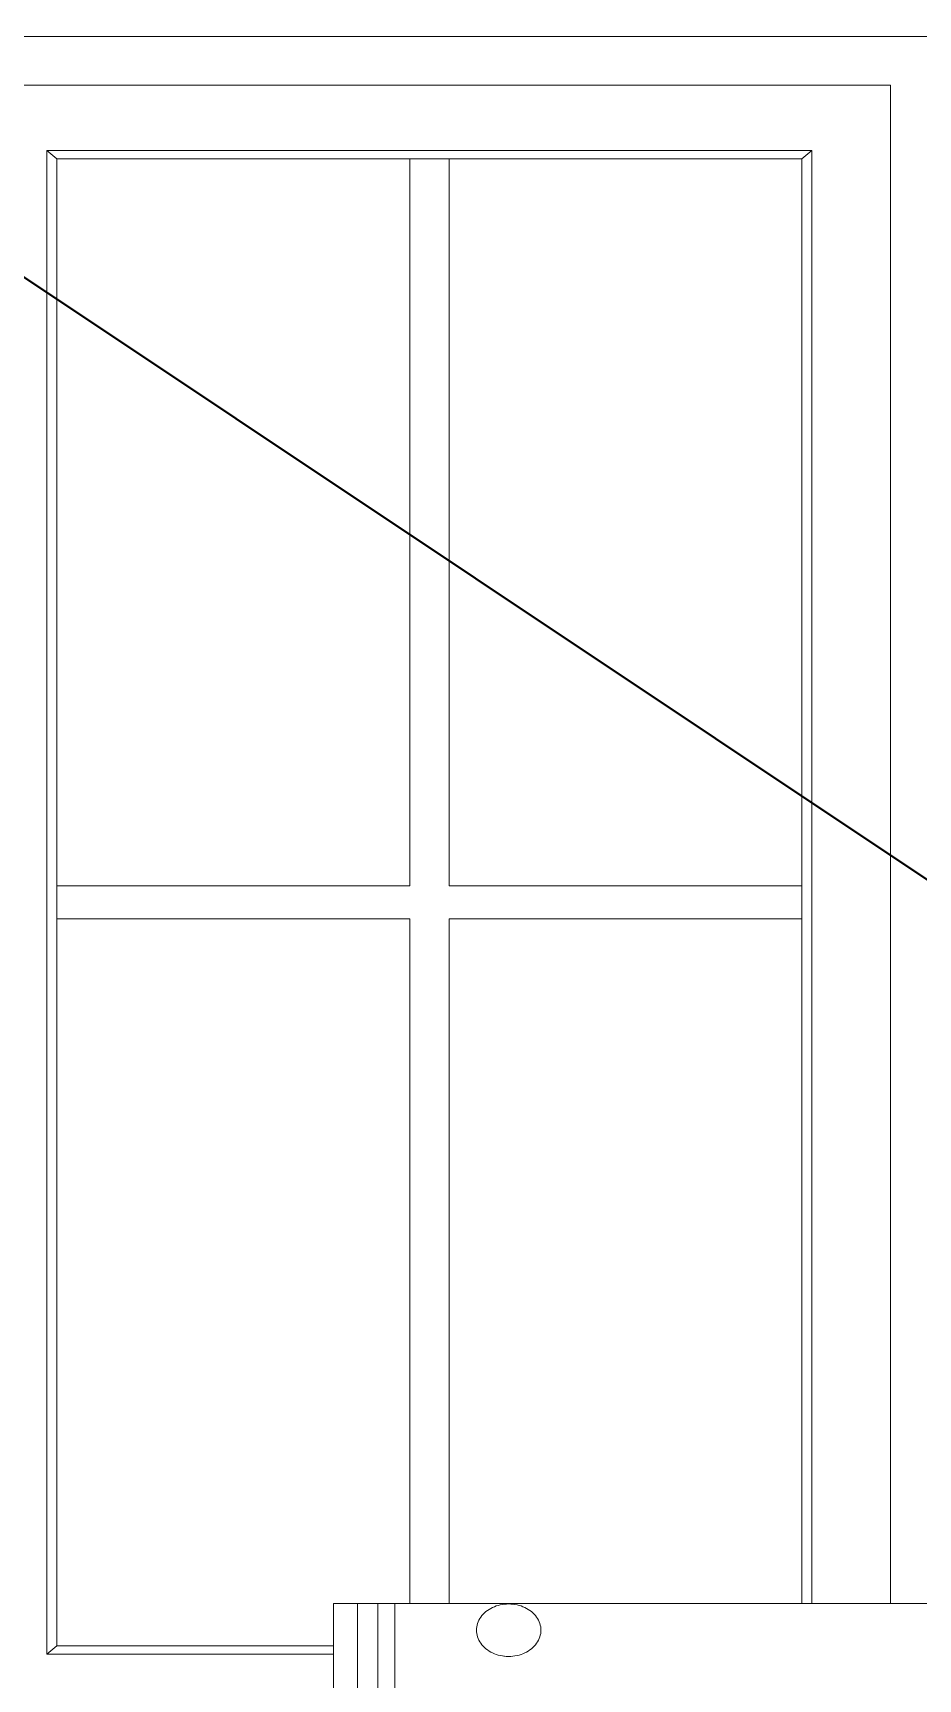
# Model space of a CAD drawing. Header units: inches. Extents: x 141029 to 151573, y -22384 to -18036.
# Drawn here: x 144584.1 to 144611.5, y -20345.4 to -20294.5 of the extents above; entities that cross this region are included whole.
import ezdxf

# ---------------------------------------------------------------- set-up
doc = ezdxf.new("R2010")
doc.units = ezdxf.units.IN
doc.header["$LTSCALE"] = 0.5
doc.header["$MEASUREMENT"] = 0
doc.layers.add('wall', color=1, linetype='Continuous', lineweight=40)
doc.layers.add('window', color=4, linetype='Continuous', lineweight=13)

msp = doc.modelspace()

# ---------------------------------------------------------------- linework, layer by layer
at = {"layer": 'wall'}
msp.add_line((141502.313, -18246.242), (147362.44, -22155.74), dxfattribs=at)
at = {"layer": 'window'}
for p, q in [((144552.127, -20294.61), (144648.127, -20294.61)), ((144553.627, -20296.11), (144610.627, -20296.11)), ((144610.627, -20296.11), (144610.627, -20343.023)), ((144584.561, -20344.587), (144584.561, -20298.133)), ((144584.561, -20298.133), (144608.193, -20298.133)), ((144584.865, -20298.386), (144584.561, -20298.133)), ((144607.889, -20298.386), (144608.193, -20298.133)), ((144608.193, -20298.133), (144608.193, -20343.023)), ((144584.865, -20344.334), (144584.865, -20298.386)), ((144607.889, -20298.386), (144584.865, -20298.386)), ((144595.769, -20298.386), (144595.769, -20320.854)), ((144596.985, -20298.386), (144596.985, -20320.854)), ((144607.889, -20298.386), (144607.889, -20343.023)), ((144584.865, -20320.854), (144595.769, -20320.854)), ((144596.985, -20320.854), (144607.889, -20320.854)), ((144584.865, -20321.866), (144595.769, -20321.866)), ((144595.769, -20321.866), (144595.769, -20343.023)), ((144596.985, -20321.866), (144607.889, -20321.866)), ((144596.985, -20321.866), (144596.985, -20343.023)), ((144593.415, -20343.023), (144594.159, -20343.023)), ((144593.415, -20346.092), (144593.415, -20343.023)), ((144594.159, -20375.03), (144594.159, -20343.023)), ((144594.159, -20343.023), (144594.788, -20343.023)), ((144594.788, -20343.023), (144594.788, -20375.03)), ((144595.313, -20343.023), (144594.788, -20343.023)), ((144595.313, -20343.023), (144595.313, -20375.03)), ((144595.313, -20343.023), (144636.31, -20343.023)), ((144597.964, -20343.441), (144597.934, -20343.487)), ((144597.999, -20343.396), (144597.964, -20343.441)), ((144598.037, -20343.352), (144597.999, -20343.396)), ((144598.078, -20343.311), (144598.037, -20343.352)), ((144598.123, -20343.273), (144598.078, -20343.311)), ((144598.17, -20343.236), (144598.123, -20343.273)), ((144598.221, -20343.203), (144598.17, -20343.236)), ((144598.274, -20343.172), (144598.221, -20343.203)), ((144598.329, -20343.144), (144598.274, -20343.172)), ((144598.387, -20343.119), (144598.329, -20343.144)), ((144598.446, -20343.097), (144598.387, -20343.119)), ((144598.507, -20343.078), (144598.446, -20343.097)), ((144598.569, -20343.063), (144598.507, -20343.078)), ((144598.633, -20343.051), (144598.569, -20343.063)), ((144598.697, -20343.042), (144598.633, -20343.051)), ((144598.697, -20343.042), (144598.68, -20343.042)), ((144598.745, -20343.037), (144598.697, -20343.042)), ((144598.762, -20343.037), (144598.745, -20343.037)), ((144598.81, -20343.035), (144598.762, -20343.037)), ((144598.827, -20343.035), (144598.81, -20343.035)), ((144598.893, -20343.037), (144598.827, -20343.035)), ((144598.958, -20343.042), (144598.893, -20343.037)), ((144599.022, -20343.051), (144598.958, -20343.042)), ((144599.085, -20343.063), (144599.022, -20343.051)), ((144599.148, -20343.078), (144599.085, -20343.063)), ((144599.209, -20343.097), (144599.148, -20343.078)), ((144599.268, -20343.119), (144599.209, -20343.097)), ((144599.326, -20343.144), (144599.268, -20343.119)), ((144599.381, -20343.172), (144599.326, -20343.144)), ((144599.434, -20343.203), (144599.381, -20343.172)), ((144599.485, -20343.236), (144599.434, -20343.203)), ((144599.532, -20343.273), (144599.485, -20343.236)), ((144599.577, -20343.311), (144599.532, -20343.273)), ((144599.618, -20343.352), (144599.577, -20343.311)), ((144599.656, -20343.396), (144599.618, -20343.352)), ((144599.691, -20343.441), (144599.656, -20343.396)), ((144599.721, -20343.487), (144599.691, -20343.441)), ((144597.833, -20343.793), (144597.831, -20343.846)), ((144597.831, -20343.846), (144597.833, -20343.899)), ((144597.839, -20343.74), (144597.833, -20343.793)), ((144597.833, -20343.899), (144597.839, -20343.952)), ((144597.85, -20343.688), (144597.839, -20343.74)), ((144597.839, -20343.952), (144597.85, -20344.004)), ((144597.865, -20343.636), (144597.85, -20343.688)), ((144597.884, -20343.585), (144597.865, -20343.636)), ((144597.907, -20343.536), (144597.884, -20343.585)), ((144597.934, -20343.487), (144597.907, -20343.536)), ((144599.748, -20343.536), (144599.721, -20343.487)), ((144599.771, -20343.585), (144599.748, -20343.536)), ((144599.79, -20343.636), (144599.771, -20343.585)), ((144599.805, -20343.688), (144599.79, -20343.636)), ((144599.816, -20343.74), (144599.805, -20343.688)), ((144599.805, -20344.004), (144599.816, -20343.952)), ((144599.822, -20343.793), (144599.816, -20343.74)), ((144599.816, -20343.952), (144599.822, -20343.899)), ((144599.824, -20343.846), (144599.822, -20343.793)), ((144599.822, -20343.899), (144599.824, -20343.846)), ((144584.561, -20344.587), (144584.865, -20344.334)), ((144593.415, -20344.334), (144584.865, -20344.334)), ((144597.85, -20344.004), (144597.865, -20344.056)), ((144597.865, -20344.056), (144597.884, -20344.107)), ((144597.884, -20344.107), (144597.907, -20344.156)), ((144597.907, -20344.156), (144597.934, -20344.205)), ((144597.934, -20344.205), (144597.964, -20344.251)), ((144597.964, -20344.251), (144597.999, -20344.297)), ((144597.999, -20344.297), (144598.037, -20344.34)), ((144598.037, -20344.34), (144598.078, -20344.381)), ((144598.078, -20344.381), (144598.123, -20344.419)), ((144598.123, -20344.419), (144598.17, -20344.456)), ((144598.17, -20344.456), (144598.221, -20344.489)), ((144598.221, -20344.489), (144598.274, -20344.52)), ((144599.381, -20344.52), (144599.434, -20344.489)), ((144599.434, -20344.489), (144599.485, -20344.456)), ((144599.485, -20344.456), (144599.532, -20344.419)), ((144599.532, -20344.419), (144599.577, -20344.381)), ((144599.577, -20344.381), (144599.618, -20344.34)), ((144599.618, -20344.34), (144599.656, -20344.297)), ((144599.656, -20344.297), (144599.691, -20344.251)), ((144599.691, -20344.251), (144599.721, -20344.205)), ((144599.721, -20344.205), (144599.748, -20344.156)), ((144599.748, -20344.156), (144599.771, -20344.107)), ((144599.771, -20344.107), (144599.79, -20344.056)), ((144599.79, -20344.056), (144599.805, -20344.004)), ((144593.415, -20344.587), (144584.561, -20344.587)), ((144598.274, -20344.52), (144598.303, -20344.536)), ((144598.303, -20344.536), (144598.329, -20344.548)), ((144598.329, -20344.548), (144598.387, -20344.573)), ((144598.387, -20344.573), (144598.446, -20344.595)), ((144598.446, -20344.595), (144598.507, -20344.614)), ((144598.507, -20344.614), (144598.569, -20344.629)), ((144598.569, -20344.629), (144598.633, -20344.641)), ((144598.633, -20344.641), (144598.697, -20344.65)), ((144598.697, -20344.65), (144598.68, -20344.65)), ((144598.697, -20344.65), (144598.745, -20344.655)), ((144598.762, -20344.655), (144598.745, -20344.655)), ((144598.762, -20344.655), (144598.81, -20344.657)), ((144598.827, -20344.657), (144598.81, -20344.657)), ((144598.827, -20344.657), (144598.893, -20344.655)), ((144598.893, -20344.655), (144598.958, -20344.65)), ((144598.958, -20344.65), (144599.022, -20344.641)), ((144599.022, -20344.641), (144599.085, -20344.629)), ((144599.085, -20344.629), (144599.148, -20344.614)), ((144599.148, -20344.614), (144599.209, -20344.595)), ((144599.209, -20344.595), (144599.268, -20344.573)), ((144599.268, -20344.573), (144599.326, -20344.548)), ((144599.326, -20344.548), (144599.352, -20344.536)), ((144599.352, -20344.536), (144599.381, -20344.52))]:
    msp.add_line(p, q, dxfattribs=at)

doc.saveas('drawing.dxf')
